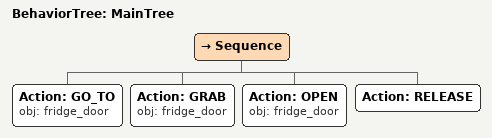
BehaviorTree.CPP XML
<root main_tree_to_execute="MainTree">
  <BehaviorTree ID="MainTree">
    <Sequence>
      <!-- Go to fridge_door -->
      <Action ID="GO_TO" obj="fridge_door" />
      <!-- Grab fridge_door -->
      <Action ID="GRAB" obj="fridge_door" />
      <!-- Open fridge_door -->
      <Action ID="OPEN" obj="fridge_door" />
      <!-- Release -->
      <Action ID="RELEASE" />
    </Sequence>
  </BehaviorTree>
</root>
